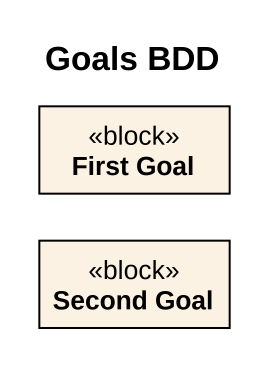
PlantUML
@startuml
title Goals BDD
hide circle
hide empty members
class "First Goal" as First_Goal <<block>>
class "Second Goal" as Second_Goal <<block>>
@enduml
